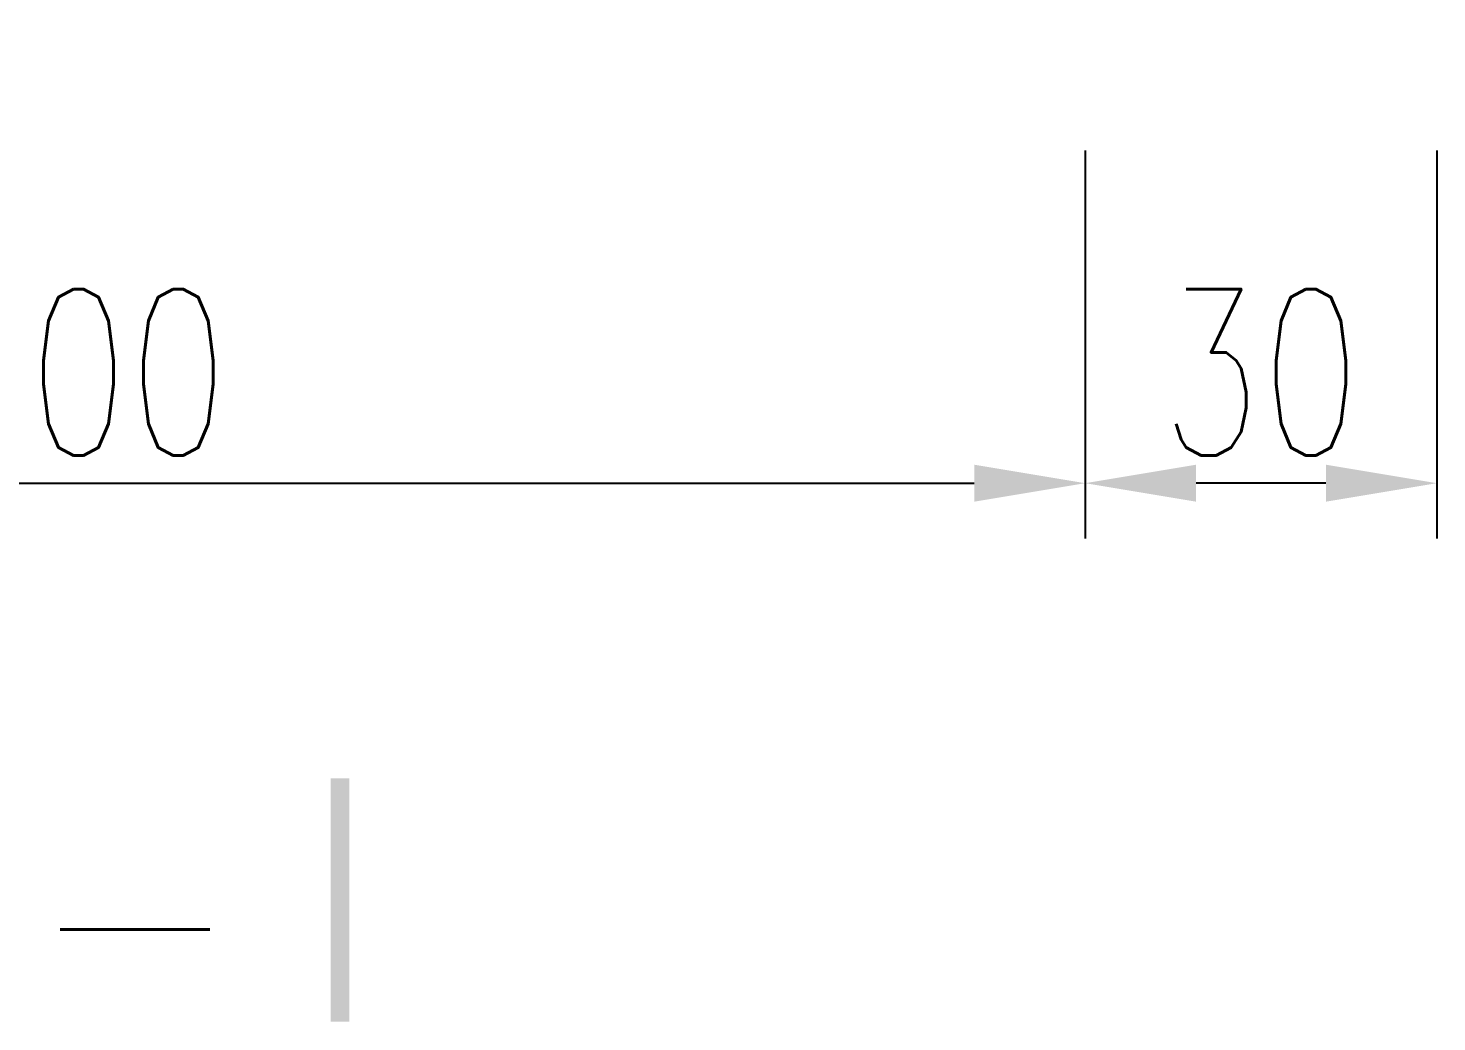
# Model space of a CAD drawing. Extents: x 5781 to 12795, y 1434 to 2653.
# Drawn here: x 8782.58 to 8807.99, y 2015.46 to 2033.38 of the extents above; entities that cross this region are included whole.
import ezdxf

# ---------------------------------------------------------------- set-up
doc = ezdxf.new("R2010")
doc.units = 0
doc.header["$LTSCALE"] = 5
doc.header["$PDMODE"] = 32
doc.header["$PDSIZE"] = 0.3
doc.layers.get('Defpoints').update_dxf_attribs({"linetype": 'CONTINUOUS'})
doc.layers.add('尺寸标注', color=4, linetype='CONTINUOUS')
doc.layers.add('文字', color=7, linetype='CONTINUOUS')
doc.styles.get("Standard").update_dxf_attribs({"font": 'simplex1.shx', "width": 0.7, "bigfont": 'hztxt.shx'})
doc.dimstyles.new('比例1：25', dxfattribs={"dimtxt": 3, "dimasz": 2, "dimexe": 1, "dimexo": 1, "dimgap": 0.5, "dimtad": 1, "dimlfac": 2.5, "dimzin": 13, "dimdsep": 46, "dimtxsty": 'Standard', "dimcen": -0.09, "dimclrd": 256, "dimclre": 256, "dimclrt": 7, "dimaunit": 1, "dimadec": 0, "dimazin": 0, "dimtfac": 0.0005, "dimtix": 1, "dimtmove": 2, "dimatfit": 3, "dimfxl": 0, "dimtolj": 1, "dimtzin": 13, "dimarcsym": 0})

# ---------------------------------------------------------------- blocks, each defined once
blk = doc.blocks.new('*D1108')
at = {"layer": 'Defpoints', "color": 0, "ltscale": 0.5}
for p in [(8765.328, 2033.376), (8801.646, 2033.376), (8801.646, 2025.17)]:
    blk.add_point(p, dxfattribs=at)
at = {"layer": '尺寸标注', "lineweight": -2, "ltscale": 0.5}
for p, q in [((8765.328, 2031.17), (8765.328, 2024.17)), ((8801.646, 2031.17), (8801.646, 2024.17)), ((8767.328, 2025.17), (8799.646, 2025.17))]:
    blk.add_line(p, q, dxfattribs=at)
at = {"layer": '尺寸标注', "ltscale": 0.5}
for points in [[(8767.328, 2025.503), (8767.328, 2024.837), (8765.328, 2025.17)], [(8799.646, 2025.503), (8799.646, 2024.837), (8801.646, 2025.17)]]:
    blk.add_solid(points, dxfattribs=at)
at = {"layer": '尺寸标注', "color": 7, "ltscale": 0.5, "insert": (8783.487, 2027.17), "char_height": 3, "attachment_point": 5}
blk.add_mtext('\\A1;200', dxfattribs=at)
blk = doc.blocks.new('*D1109')
at = {"layer": 'Defpoints', "color": 0, "ltscale": 0.5}
for p in [(8801.646, 2033.376), (8807.989, 2033.376), (8801.646, 2025.17)]:
    blk.add_point(p, dxfattribs=at)
at = {"layer": '尺寸标注', "lineweight": -2, "ltscale": 0.5}
for p, q in [((8801.646, 2031.17), (8801.646, 2024.17)), ((8807.989, 2031.17), (8807.989, 2024.17)), ((8805.989, 2025.17), (8803.646, 2025.17))]:
    blk.add_line(p, q, dxfattribs=at)
at = {"layer": '尺寸标注', "ltscale": 0.5}
for points in [[(8803.646, 2025.503), (8803.646, 2024.837), (8801.646, 2025.17)], [(8805.989, 2025.503), (8805.989, 2024.837), (8807.989, 2025.17)]]:
    blk.add_solid(points, dxfattribs=at)
at = {"layer": '尺寸标注', "color": 7, "ltscale": 0.5, "insert": (8804.818, 2027.17), "char_height": 3, "attachment_point": 5}
blk.add_mtext('\\A1;30', dxfattribs=at)

msp = doc.modelspace()

# ---------------------------------------------------------------- texts
at = {"layer": '文字', "color": 7, "width": 0.7}
msp.add_text('Ⅰ-Ⅰ', height=5, dxfattribs=at).set_placement((8779.0543, 2014.9762))

# ---------------------------------------------------------------- dimensions: what is measured, and where the dimension line sits
at = {"layer": '尺寸标注', "ltscale": 0.5}
for p1, distance, text, picture, middle in [((8765.3281, 2033.3761), -8.2062, '200', '*D1108', (8783.4873, 2027.1699)), ((8807.9887, 2033.3761), 8.2062, '30', '*D1109', (8804.8175, 2027.1699))]:
    dim = msp.add_aligned_dim(p1=p1, p2=(8801.6464, 2033.3761), distance=distance, text=text, dimstyle='比例1：25', dxfattribs=at)
    dim.commit()
    dim.dimension.update_dxf_attribs({"geometry": picture, "text_midpoint": middle})

doc.saveas('drawing.dxf')
